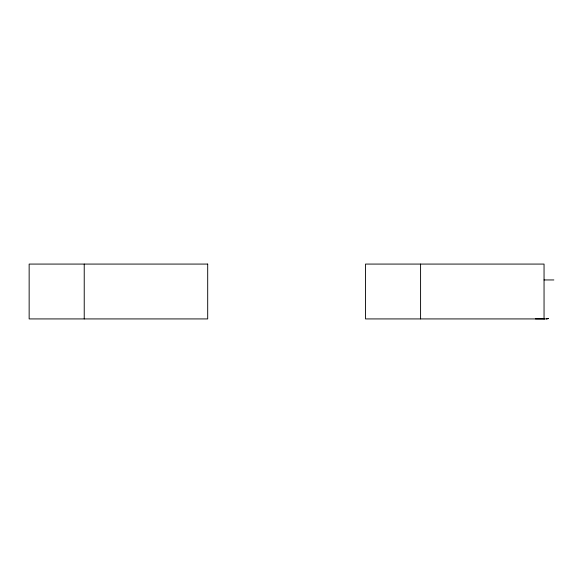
<?xml version="1.0" encoding="UTF-8"?>
<svg xmlns="http://www.w3.org/2000/svg" width="583" height="583" viewBox="0 0 583 583"><rect width="100%" height="100%" fill="white"/><g stroke="black" fill="none" stroke-linecap="round" stroke-linejoin="round"><path stroke-width="0.87" d="M544.048 279.949L553.85 279.949M535.456 318.872L544.945 318.872M544.945 318.923L365.505 318.923L365.505 264.077L544.048 264.077L544.048 318.923M420.583 264.077L420.583 318.923M84.229 264.077L84.229 318.923M207.694 264.077L29.15 264.077L29.15 318.923L207.694 318.923L207.694 264.077M548.384 318.573L546.045 318.923L548.384 318.573"/></g></svg>
